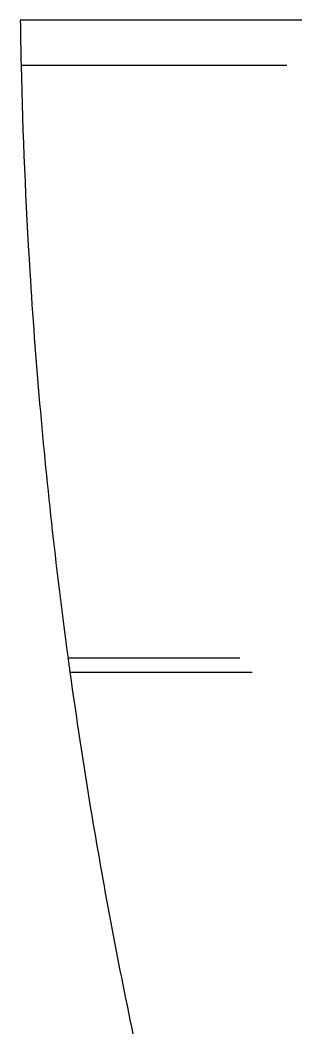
# Model space of a CAD drawing. Header units: millimetres. Extents: x 0 to 50, y -280 to -100.
import ezdxf

# ---------------------------------------------------------------- set-up
doc = ezdxf.new("R2010")
doc.units = ezdxf.units.MM

msp = doc.modelspace()

# ---------------------------------------------------------------- linework, layer by layer
for p, q in [((0.15, -108), (47.35, -108)), ((39, -213.28), (8.48, -213.28)), ((8.82, -215.78), (41.18, -215.78))]:
    msp.add_line(p, q)
msp.add_lwpolyline([(50, -100), (0, -100, 0.0021), (0.15, -108)], format="xyb")
msp.add_arc((939.7, -86.71), 939.79, 187.74041, 187.89425)
msp.add_open_spline([(0.15, -108), (0.43, -120.24), (0.95, -132.46), (1.7, -144.66)], degree=3)
for points, knots in [([(1.7, -144.66), (2.19, -152.47), (2.76, -160.27), (4.76, -183.2), (6.44, -198.26), (8.48, -213.28)], [-9.489421, -9.489421, -9.489421, -9.489421, -7.135969, -7.135969, -2.582094, -2.582094, -2.582094, -2.582094]), ([(8.82, -215.78), (9.94, -223.87), (11.17, -231.94), (14.71, -253.37), (17.21, -266.7), (20, -280)], [0.6406734, 0.6406734, 0.6406734, 0.6406734, 0.7758373, 0.7758373, 1, 1, 1, 1])]:
    msp.add_open_spline(points, degree=3, knots=knots)

doc.saveas('drawing.dxf')
